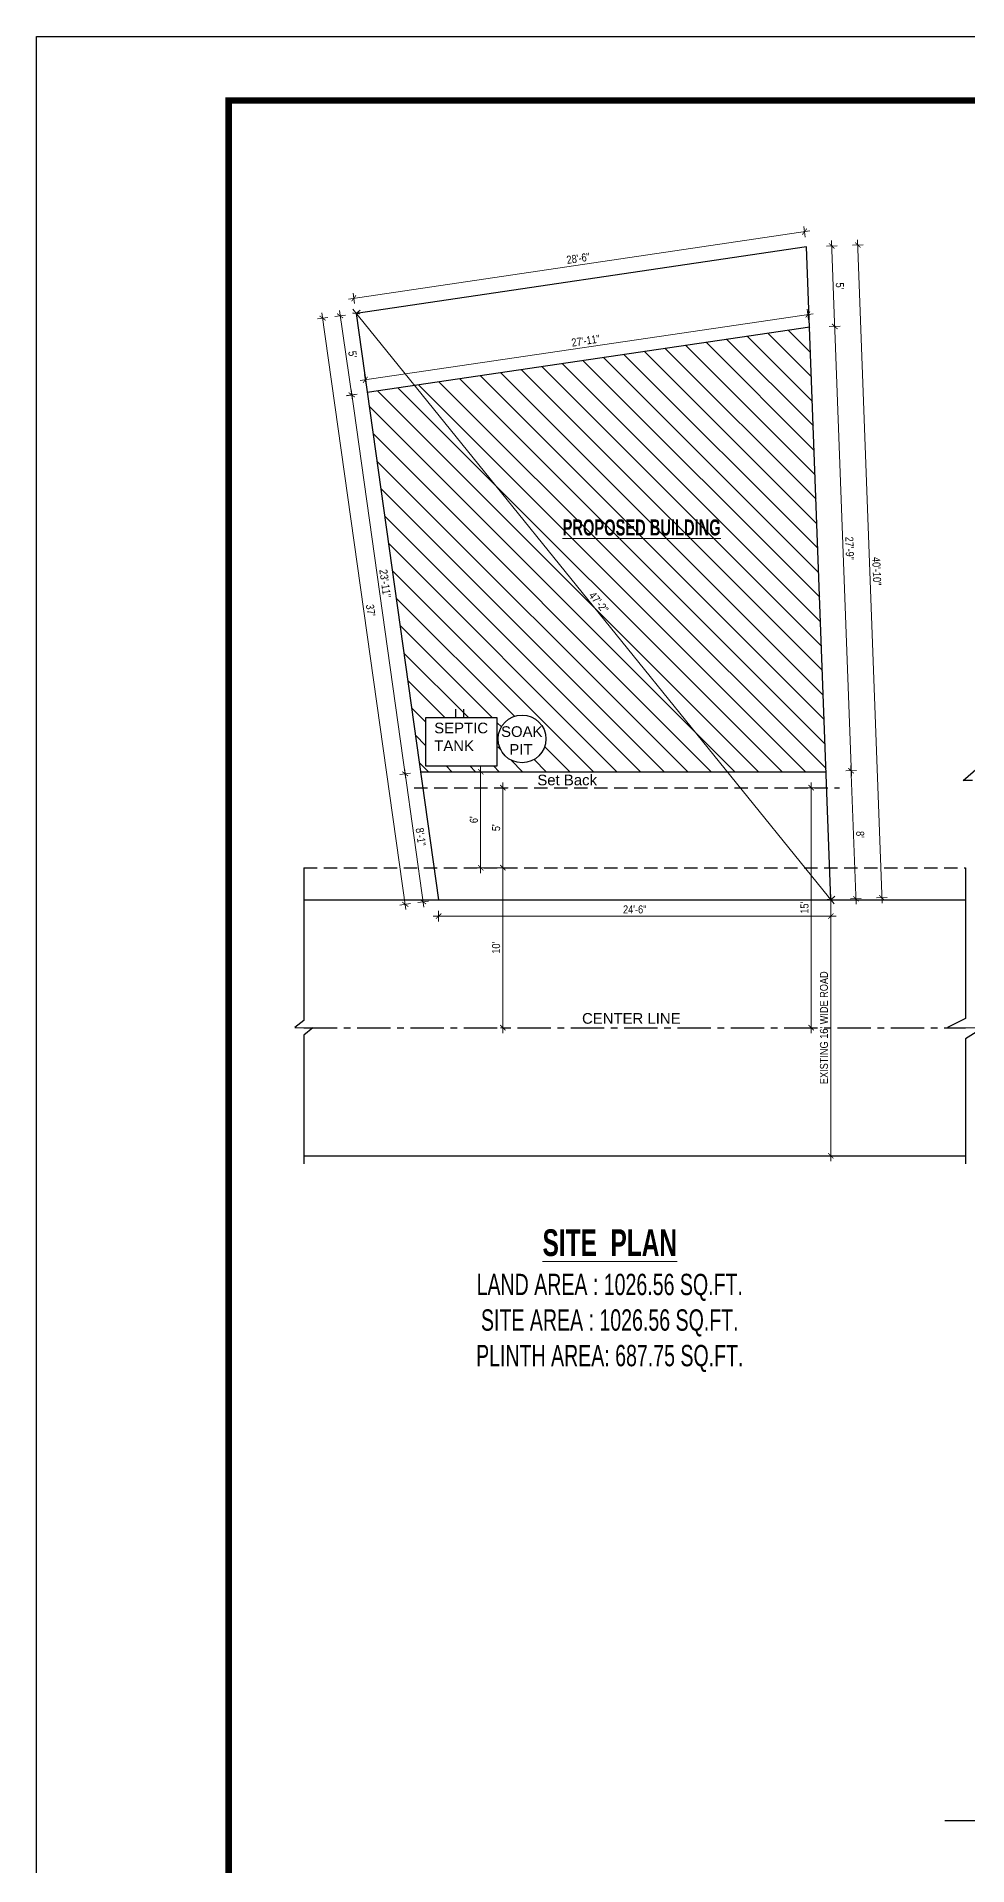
# Model space of a CAD drawing. Header units: inches. Extents: x -9985691 to 3643, y -3270716 to 4788.
# Drawn here: x -4973920 to -4973222, y -3262943 to -3261572 of the extents above; entities that cross this region are included whole.
import ezdxf

# ---------------------------------------------------------------- set-up
doc = ezdxf.new("R2010")
doc.units = ezdxf.units.IN
doc.header["$LTSCALE"] = 2
doc.header["$MEASUREMENT"] = 0
doc.header["$PDMODE"] = 34
doc.linetypes.add('CENTER', pattern=[2, 1.25, -0.25, 0.25, -0.25])
doc.linetypes.add('HIDDEN', pattern=[0.375, 0.25, -0.125])
doc.layers.get('0').update_dxf_attribs({"linetype": 'CONTINUOUS'})
doc.layers.get('DEFPOINTS').update_dxf_attribs({"color": 141, "linetype": 'CONTINUOUS'})
doc.layers.add('A-Hatch', color=7, linetype='CONTINUOUS')
doc.layers.add('furniture', color=31, linetype='CONTINUOUS')
for name, color, linetype, lineweight in [('DIM 1-100', 4, 'CONTINUOUS', 13), ('TEXT', 181, 'CONTINUOUS', 25), ('Text-100.w', 254, 'CONTINUOUS', 9), ('TEXTLAYER', 7, 'CONTINUOUS', 18), ('Toilet', 7, 'CONTINUOUS', 25)]:
    doc.layers.add(name, color=color, linetype=linetype, lineweight=lineweight)
doc.styles.add('Arial', font='arial.ttf', dxfattribs={"width": 0.8, "height": 12})
doc.styles.get("Standard").update_dxf_attribs({"font": 'ARIALN.TTF'})
doc.dimstyles.new('1 by 96', dxfattribs={"dimtxt": 6, "dimasz": 4, "dimexe": 4, "dimexo": 4, "dimgap": 2, "dimtad": 1, "dimdec": 0, "dimzin": 0, "dimdsep": 46, "dimlunit": 4, "dimtxsty": 'Standard', "dimblk": 'ARCHTICK', "dimcen": 0, "dimdle": 4, "dimadec": 0, "dimazin": 0, "dimtfac": 1, "dimtdec": 0, "dimtix": 1, "dimtofl": 0, "dimtmove": 1, "dimatfit": 3, "dimldrblk": 'ARCHTICK', "dimfxl": 4, "dimfxlon": 1, "dimtolj": 1, "dimtzin": 0, "dimlwd": -1, "dimlwe": -1, "dimarcsym": 0})

# ---------------------------------------------------------------- blocks, each defined once
blk = doc.blocks.new('_ArchTick')
at = {"color": 0, "linetype": 'ByBlock', "const_width": 0.15}
blk.add_lwpolyline([(-0.5, -0.5), (0.5, 0.5)], dxfattribs=at)
blk = doc.blocks.new('*D418')
at = {"layer": 'DEFPOINTS', "color": 0, "ltscale": 0.5, "transparency": 16777216}
for p in [(-4973560.5, -3261761.7), (-4973692, -3261781.2), (-4973551.7, -3261821.1)]:
    blk.add_point(p, dxfattribs=at)
at = {"layer": 'DIM 1-100', "color": 0, "ltscale": 0.5, "transparency": 16777216}
for p, q in [((-4973688, -3261780.6), (-4973695.9, -3261781.7)), ((-4973682.6, -3261844.5), (-4973692.5, -3261777.2)), ((-4973679.2, -3261839.9), (-4973687.1, -3261841.1))]:
    blk.add_line(p, q, dxfattribs=at)
at = {"layer": 'DIM 1-100', "color": 0, "ltscale": 0.5, "transparency": 16777216, "xscale": 4, "yscale": 4, "zscale": 4}
for p, rotation in [((-4973692, -3261781.2), 98.40388065627104), ((-4973683.2, -3261840.5), 278.403880656271)]:
    blk.add_blockref('_ArchTick', p, dxfattribs=dict(at, rotation=rotation))
at = {"layer": 'DIM 1-100', "color": 0, "ltscale": 0.5, "transparency": 16777216, "insert": (-4973682.6, -3261810.1), "char_height": 6, "attachment_point": 5, "rotation": 278.4039}
blk.add_mtext("\\A1;5'", dxfattribs=at)
blk = doc.blocks.new('*D419')
at = {"layer": 'DEFPOINTS', "color": 0, "ltscale": 0.5, "transparency": 16777216}
for p in [(-4973575.6, -3262135.1), (-4973581.6, -3262195.1), (-4973569.9, -3262195.1)]:
    blk.add_point(p, dxfattribs=at)
at = {"layer": 'DIM 1-100', "color": 0, "ltscale": 0.5, "transparency": 16777216}
for p, q in [((-4973569.9, -3262131.1), (-4973569.9, -3262199.1)), ((-4973571.6, -3262135.1), (-4973565.9, -3262135.1)), ((-4973573.9, -3262195.1), (-4973565.9, -3262195.1))]:
    blk.add_line(p, q, dxfattribs=at)
at = {"layer": 'DIM 1-100', "color": 0, "ltscale": 0.5, "transparency": 16777216, "xscale": 4, "yscale": 4, "zscale": 4}
for p, rotation in [((-4973569.9, -3262135.1), 90), ((-4973569.9, -3262195.1), 270)]:
    blk.add_blockref('_ArchTick', p, dxfattribs=dict(at, rotation=rotation))
at = {"layer": 'DIM 1-100', "color": 0, "ltscale": 0.5, "transparency": 16777216, "insert": (-4973575, -3262165.1), "char_height": 6, "attachment_point": 5, "rotation": 90}
blk.add_mtext("\\A1;5'", dxfattribs=at)
blk = doc.blocks.new('*D420')
at = {"layer": 'DEFPOINTS', "color": 0, "ltscale": 0.5, "transparency": 16777216}
for p in [(-4973324.1, -3262219.1), (-4973324.1, -3262411.1), (-4973324.1, -3262411.1)]:
    blk.add_point(p, dxfattribs=at)
at = {"layer": 'DIM 1-100', "color": 0, "ltscale": 0.5, "transparency": 16777216}
for p, q in [((-4973324.1, -3262219.1), (-4973328.1, -3262219.1)), ((-4973324.1, -3262215.1), (-4973324.1, -3262415.1)), ((-4973324.1, -3262411.1), (-4973328.1, -3262411.1))]:
    blk.add_line(p, q, dxfattribs=at)
at = {"layer": 'DIM 1-100', "color": 0, "ltscale": 0.5, "transparency": 16777216, "xscale": 4, "yscale": 4, "zscale": 4}
for p, rotation in [((-4973324.1, -3262219.1), 90), ((-4973324.1, -3262411.1), 270)]:
    blk.add_blockref('_ArchTick', p, dxfattribs=dict(at, rotation=rotation))
at = {"layer": 'DIM 1-100', "color": 0, "ltscale": 0.5, "transparency": 16777216, "insert": (-4973329.2, -3262315.1), "char_height": 6, "attachment_point": 5, "rotation": 90}
blk.add_mtext("\\A1;EXISTING 16' WIDE ROAD", dxfattribs=at)
blk = doc.blocks.new('*D421')
at = {"layer": 'DEFPOINTS', "color": 0, "ltscale": 0.5, "transparency": 16777216}
for p in [(-4973680, -3261779.4), (-4973643.1, -3262222.6), (-4973618.1, -3262219.1)]:
    blk.add_point(p, dxfattribs=at)
at = {"layer": 'DIM 1-100', "color": 0, "ltscale": 0.5, "transparency": 16777216}
for p, q in [((-4973701.1, -3261782.4), (-4973709, -3261783.5)), ((-4973705.6, -3261779), (-4973642.6, -3262226.5)), ((-4973639.2, -3262222), (-4973647.1, -3262223.1))]:
    blk.add_line(p, q, dxfattribs=at)
at = {"layer": 'DIM 1-100', "color": 0, "ltscale": 0.5, "transparency": 16777216, "xscale": 4, "yscale": 4, "zscale": 4}
for p, rotation in [((-4973705.1, -3261782.9), 98.01894551891075), ((-4973643.1, -3262222.6), 278.0189455189108)]:
    blk.add_blockref('_ArchTick', p, dxfattribs=dict(at, rotation=rotation))
at = {"layer": 'DIM 1-100', "color": 0, "ltscale": 0.5, "transparency": 16777216, "insert": (-4973669.1, -3262002), "char_height": 6, "attachment_point": 5, "rotation": 278.0189}
blk.add_mtext("\\A1;37'", dxfattribs=at)
blk = doc.blocks.new('*D422')
at = {"layer": 'DEFPOINTS', "color": 0, "ltscale": 0.5, "transparency": 16777216}
for p in [(-4973342.2, -3261729.5), (-4973681.7, -3261768), (-4973680, -3261779.4)]:
    blk.add_point(p, dxfattribs=at)
at = {"layer": 'DIM 1-100', "color": 0, "ltscale": 0.5, "transparency": 16777216}
for p, q in [((-4973339.9, -3261717.5), (-4973685.7, -3261768.6)), ((-4973343.2, -3261722.1), (-4973344.4, -3261714.2)), ((-4973681.1, -3261772), (-4973682.3, -3261764.1))]:
    blk.add_line(p, q, dxfattribs=at)
at = {"layer": 'DIM 1-100', "color": 0, "ltscale": 0.5, "transparency": 16777216, "xscale": 4, "yscale": 4, "zscale": 4}
for p, rotation in [((-4973343.8, -3261718.1), 8.403880655819602), ((-4973681.7, -3261768), 188.4038806558196)]:
    blk.add_blockref('_ArchTick', p, dxfattribs=dict(at, rotation=rotation))
at = {"layer": 'DIM 1-100', "color": 0, "ltscale": 0.5, "transparency": 16777216, "insert": (-4973513.5, -3261738.1), "char_height": 6, "attachment_point": 5, "rotation": 8.4039}
blk.add_mtext('\\A1;28\'-6"', dxfattribs=at)
blk = doc.blocks.new('*D423')
at = {"layer": 'DEFPOINTS', "color": 0, "ltscale": 0.5, "transparency": 16777216}
for p in [(-4973618.1, -3262219.1), (-4973324.1, -3262219.1), (-4973324.1, -3262231.4)]:
    blk.add_point(p, dxfattribs=at)
at = {"layer": 'DIM 1-100', "color": 0, "ltscale": 0.5, "transparency": 16777216}
for p, q in [((-4973622.1, -3262231.4), (-4973320.1, -3262231.4)), ((-4973618.1, -3262227.4), (-4973618.1, -3262235.4)), ((-4973324.1, -3262227.4), (-4973324.1, -3262235.4))]:
    blk.add_line(p, q, dxfattribs=at)
at = {"layer": 'DIM 1-100', "color": 0, "ltscale": 0.5, "transparency": 16777216, "xscale": 4, "yscale": 4, "zscale": 4, "rotation": 180}
blk.add_blockref('_ArchTick', (-4973618.1, -3262231.4), dxfattribs=at)
at = {"layer": 'DIM 1-100', "color": 0, "ltscale": 0.5, "transparency": 16777216, "xscale": 4, "yscale": 4, "zscale": 4}
blk.add_blockref('_ArchTick', (-4973324.1, -3262231.4), dxfattribs=at)
at = {"layer": 'DIM 1-100', "color": 0, "ltscale": 0.5, "transparency": 16777216, "insert": (-4973471.1, -3262226.4), "char_height": 6, "attachment_point": 5}
blk.add_mtext('\\A1;24\'-6"', dxfattribs=at)
blk = doc.blocks.new('*D427')
at = {"layer": 'DEFPOINTS', "color": 0, "ltscale": 0.5, "transparency": 16777216}
for p in [(-4973342.2, -3261729.5), (-4973303.8, -3261728.1), (-4973324.1, -3262219.1)]:
    blk.add_point(p, dxfattribs=at)
at = {"layer": 'DIM 1-100', "color": 0, "ltscale": 0.5, "transparency": 16777216}
for p, q in [((-4973307.8, -3261728.2), (-4973299.8, -3261727.9)), ((-4973285.6, -3262221.6), (-4973304, -3261724.1)), ((-4973289.8, -3262217.8), (-4973281.8, -3262217.5))]:
    blk.add_line(p, q, dxfattribs=at)
at = {"layer": 'DIM 1-100', "color": 0, "ltscale": 0.5, "transparency": 16777216, "xscale": 4, "yscale": 4, "zscale": 4}
for p, rotation in [((-4973303.8, -3261728.1), 92.11435361988238), ((-4973285.8, -3262217.6), 272.1143536198824)]:
    blk.add_blockref('_ArchTick', p, dxfattribs=dict(at, rotation=rotation))
at = {"layer": 'DIM 1-100', "color": 0, "ltscale": 0.5, "transparency": 16777216, "insert": (-4973289.7, -3261972.7), "char_height": 6, "attachment_point": 5, "rotation": 272.1144}
blk.add_mtext('\\A1;40\'-10"', dxfattribs=at)
blk = doc.blocks.new('*D428')
at = {"layer": 'DEFPOINTS', "color": 0, "ltscale": 0.5, "transparency": 16777216}
for p in [(-4973339.9, -3261789.8), (-4973321.2, -3261789.1), (-4973327.6, -3262123.1)]:
    blk.add_point(p, dxfattribs=at)
at = {"layer": 'DIM 1-100', "color": 0, "ltscale": 0.5, "transparency": 16777216}
for p, q in [((-4973308.7, -3262126.4), (-4973321.3, -3261785.1)), ((-4973325.2, -3261789.3), (-4973317.2, -3261789)), ((-4973312.9, -3262122.5), (-4973304.9, -3262122.2))]:
    blk.add_line(p, q, dxfattribs=at)
at = {"layer": 'DIM 1-100', "color": 0, "ltscale": 0.5, "transparency": 16777216, "xscale": 4, "yscale": 4, "zscale": 4}
for p, rotation in [((-4973321.2, -3261789.1), 92.11435361988767), ((-4973308.9, -3262122.4), 272.1143536198877)]:
    blk.add_blockref('_ArchTick', p, dxfattribs=dict(at, rotation=rotation))
at = {"layer": 'DIM 1-100', "color": 0, "ltscale": 0.5, "transparency": 16777216, "insert": (-4973310, -3261955.5), "char_height": 6, "attachment_point": 5, "rotation": 272.1144}
blk.add_mtext('\\A1;27\'-9"', dxfattribs=at)
blk = doc.blocks.new('*D429')
at = {"layer": 'DEFPOINTS', "color": 0, "ltscale": 0.5, "transparency": 16777216}
for p in [(-4973671.6, -3261838.8), (-4973643.2, -3262124.7), (-4973631.6, -3262123.1)]:
    blk.add_point(p, dxfattribs=at)
at = {"layer": 'DIM 1-100', "color": 0, "ltscale": 0.5, "transparency": 16777216}
for p, q in [((-4973679.3, -3261839.9), (-4973687.2, -3261841)), ((-4973683.8, -3261836.5), (-4973642.7, -3262128.7)), ((-4973639.3, -3262124.1), (-4973647.2, -3262125.2))]:
    blk.add_line(p, q, dxfattribs=at)
at = {"layer": 'DIM 1-100', "color": 0, "ltscale": 0.5, "transparency": 16777216, "xscale": 4, "yscale": 4, "zscale": 4}
for p, rotation in [((-4973683.3, -3261840.4), 98.01894551889016), ((-4973643.2, -3262124.7), 278.0189455188902)]:
    blk.add_blockref('_ArchTick', p, dxfattribs=dict(at, rotation=rotation))
at = {"layer": 'DIM 1-100', "color": 0, "ltscale": 0.5, "transparency": 16777216, "insert": (-4973658.2, -3261981.9), "char_height": 6, "attachment_point": 5, "rotation": 278.0189}
blk.add_mtext('\\A1;23\'-11"', dxfattribs=at)
blk = doc.blocks.new('*D430')
at = {"layer": 'DEFPOINTS', "color": 0, "ltscale": 0.5, "transparency": 16777216}
for p in [(-4973631.6, -3262123.1), (-4973629.7, -3262220.7), (-4973618.1, -3262219.1)]:
    blk.add_point(p, dxfattribs=at)
at = {"layer": 'DIM 1-100', "color": 0, "ltscale": 0.5, "transparency": 16777216}
for p, q in [((-4973639.3, -3262124.1), (-4973647.2, -3262125.2)), ((-4973643.8, -3262120.7), (-4973629.2, -3262224.7)), ((-4973625.7, -3262220.1), (-4973633.7, -3262221.2))]:
    blk.add_line(p, q, dxfattribs=at)
at = {"layer": 'DIM 1-100', "color": 0, "ltscale": 0.5, "transparency": 16777216, "xscale": 4, "yscale": 4, "zscale": 4}
for p, rotation in [((-4973643.2, -3262124.7), 98.01894551880072), ((-4973629.7, -3262220.7), 278.0189455188007)]:
    blk.add_blockref('_ArchTick', p, dxfattribs=dict(at, rotation=rotation))
at = {"layer": 'DIM 1-100', "color": 0, "ltscale": 0.5, "transparency": 16777216, "insert": (-4973631.5, -3262172), "char_height": 6, "attachment_point": 5, "rotation": 278.0189}
blk.add_mtext('\\A1;8\'-1"', dxfattribs=at)
blk = doc.blocks.new('*D431')
at = {"layer": 'DEFPOINTS', "color": 0, "ltscale": 0.5, "transparency": 16777216}
for p in [(-4973327.6, -3262123.1), (-4973324.1, -3262219.1), (-4973305.3, -3262218.4)]:
    blk.add_point(p, dxfattribs=at)
at = {"layer": 'DIM 1-100', "color": 0, "ltscale": 0.5, "transparency": 16777216}
for p, q in [((-4973312.9, -3262122.5), (-4973304.9, -3262122.2)), ((-4973309, -3262118.4), (-4973305.2, -3262222.4)), ((-4973309.3, -3262218.5), (-4973301.3, -3262218.2))]:
    blk.add_line(p, q, dxfattribs=at)
at = {"layer": 'DIM 1-100', "color": 0, "ltscale": 0.5, "transparency": 16777216, "xscale": 4, "yscale": 4, "zscale": 4}
for p, rotation in [((-4973308.9, -3262122.4), 92.11435362001062), ((-4973305.3, -3262218.4), 272.1143536200106)]:
    blk.add_blockref('_ArchTick', p, dxfattribs=dict(at, rotation=rotation))
at = {"layer": 'DIM 1-100', "color": 0, "ltscale": 0.5, "transparency": 16777216, "insert": (-4973302.1, -3262170.2), "char_height": 6, "attachment_point": 5, "rotation": 272.1144}
blk.add_mtext("\\A1;8'", dxfattribs=at)
blk = doc.blocks.new('*D424')
at = {"layer": 'DEFPOINTS', "color": 0, "ltscale": 0.5, "transparency": 16777216}
for p in [(-4973342.2, -3261729.5), (-4973323.4, -3261728.8), (-4973339.9, -3261789.8)]:
    blk.add_point(p, dxfattribs=at)
at = {"layer": 'DIM 1-100', "color": 0, "ltscale": 0.5, "transparency": 16777216}
for p, q in [((-4973327.4, -3261728.9), (-4973319.4, -3261728.6)), ((-4973321, -3261793.1), (-4973323.6, -3261724.8)), ((-4973325.2, -3261789.3), (-4973317.2, -3261789))]:
    blk.add_line(p, q, dxfattribs=at)
at = {"layer": 'DIM 1-100', "color": 0, "ltscale": 0.5, "transparency": 16777216, "xscale": 4, "yscale": 4, "zscale": 4}
for p, rotation in [((-4973323.4, -3261728.8), 92.11435362001062), ((-4973321.2, -3261789.1), 272.1143536200106)]:
    blk.add_blockref('_ArchTick', p, dxfattribs=dict(at, rotation=rotation))
at = {"layer": 'DIM 1-100', "color": 0, "ltscale": 0.5, "transparency": 16777216, "insert": (-4973317.3, -3261758.8), "char_height": 6, "attachment_point": 5, "rotation": 272.1144}
blk.add_mtext("\\A1;5'", dxfattribs=at)
blk = doc.blocks.new('*D425')
at = {"layer": 'DEFPOINTS', "color": 0, "ltscale": 0.5, "transparency": 16777216}
for p in [(-4973339.9, -3261789.8), (-4973673.1, -3261829.2), (-4973671.6, -3261838.8)]:
    blk.add_point(p, dxfattribs=at)
at = {"layer": 'DIM 1-100', "color": 0, "ltscale": 0.5, "transparency": 16777216}
for p, q in [((-4973337.4, -3261779.6), (-4973677, -3261829.8)), ((-4973340.8, -3261784.2), (-4973341.9, -3261776.2)), ((-4973672.5, -3261833.2), (-4973673.6, -3261825.3))]:
    blk.add_line(p, q, dxfattribs=at)
at = {"layer": 'DIM 1-100', "color": 0, "ltscale": 0.5, "transparency": 16777216, "xscale": 4, "yscale": 4, "zscale": 4}
for p, rotation in [((-4973341.3, -3261780.2), 8.403880655919362), ((-4973673.1, -3261829.2), 188.4038806559193)]:
    blk.add_blockref('_ArchTick', p, dxfattribs=dict(at, rotation=rotation))
at = {"layer": 'DIM 1-100', "color": 0, "ltscale": 0.5, "transparency": 16777216, "insert": (-4973507.9, -3261799.8), "char_height": 6, "attachment_point": 5, "rotation": 8.4039}
blk.add_mtext('\\A1;27\'-11"', dxfattribs=at)
blk = doc.blocks.new('*D434')
at = {"layer": 'DEFPOINTS', "color": 0, "ltscale": 0.5, "transparency": 16777216}
for p in [(-4973680, -3261779.4), (-4973680, -3261779.4), (-4973324.1, -3262219.1)]:
    blk.add_point(p, dxfattribs=at)
at = {"layer": 'DIM 1-100', "color": 0, "ltscale": 0.5, "transparency": 16777216}
for p, q in [((-4973321.6, -3262222.2), (-4973682.5, -3261776.3)), ((-4973680, -3261779.4), (-4973676.9, -3261776.9)), ((-4973324.1, -3262219.1), (-4973321, -3262216.5))]:
    blk.add_line(p, q, dxfattribs=at)
at = {"layer": 'DIM 1-100', "color": 0, "ltscale": 0.5, "transparency": 16777216, "xscale": 4, "yscale": 4, "zscale": 4}
for p, rotation in [((-4973680, -3261779.4), 128.9929455860294), ((-4973324.1, -3262219.1), 308.9929455860294)]:
    blk.add_blockref('_ArchTick', p, dxfattribs=dict(at, rotation=rotation))
at = {"layer": 'DIM 1-100', "color": 0, "ltscale": 0.5, "transparency": 16777216, "insert": (-4973498.1, -3261996.1), "char_height": 6, "attachment_point": 5, "rotation": 308.9929}
blk.add_mtext('\\A1;47\'-2"', dxfattribs=at)
blk = doc.blocks.new('*D426')
at = {"layer": 'DEFPOINTS', "color": 0, "ltscale": 0.5, "transparency": 16777216}
for p in [(-4973471.2, -3262135.1), (-4973338.8, -3262135.1), (-4973471.2, -3262315.1)]:
    blk.add_point(p, dxfattribs=at)
at = {"layer": 'DIM 1-100', "color": 0, "ltscale": 0.5, "transparency": 16777216}
for p, q in [((-4973338.8, -3262319.1), (-4973338.8, -3262131.1)), ((-4973342.8, -3262135.1), (-4973334.8, -3262135.1)), ((-4973342.8, -3262315.1), (-4973334.8, -3262315.1))]:
    blk.add_line(p, q, dxfattribs=at)
at = {"layer": 'DIM 1-100', "color": 0, "ltscale": 0.5, "transparency": 16777216, "xscale": 4, "yscale": 4, "zscale": 4}
for p, rotation in [((-4973338.8, -3262135.1), 90), ((-4973338.8, -3262315.1), 270)]:
    blk.add_blockref('_ArchTick', p, dxfattribs=dict(at, rotation=rotation))
at = {"layer": 'DIM 1-100', "color": 0, "ltscale": 0.5, "transparency": 16777216, "insert": (-4973343.8, -3262225.1), "char_height": 6, "attachment_point": 5, "rotation": 90}
blk.add_mtext("\\A1;15'", dxfattribs=at)
blk = doc.blocks.new('*D432')
at = {"layer": 'DEFPOINTS', "color": 0, "ltscale": 0.5, "transparency": 16777216}
for p in [(-4973581.6, -3262195.1), (-4973575.6, -3262315.1), (-4973569.9, -3262315.1)]:
    blk.add_point(p, dxfattribs=at)
at = {"layer": 'DIM 1-100', "color": 0, "ltscale": 0.5, "transparency": 16777216}
for p, q in [((-4973573.9, -3262195.1), (-4973565.9, -3262195.1)), ((-4973569.9, -3262191.1), (-4973569.9, -3262319.1)), ((-4973571.6, -3262315.1), (-4973565.9, -3262315.1))]:
    blk.add_line(p, q, dxfattribs=at)
at = {"layer": 'DIM 1-100', "color": 0, "ltscale": 0.5, "transparency": 16777216, "xscale": 4, "yscale": 4, "zscale": 4}
for p, rotation in [((-4973569.9, -3262195.1), 90), ((-4973569.9, -3262315.1), 270)]:
    blk.add_blockref('_ArchTick', p, dxfattribs=dict(at, rotation=rotation))
at = {"layer": 'DIM 1-100', "color": 0, "ltscale": 0.5, "transparency": 16777216, "insert": (-4973575, -3262255.1), "char_height": 6, "attachment_point": 5, "rotation": 90}
blk.add_mtext("\\A1;10'", dxfattribs=at)
blk = doc.blocks.new('*D433')
at = {"layer": 'DEFPOINTS', "color": 0, "ltscale": 0.5, "transparency": 16777216}
for p in [(-4973621.5, -3262123.1), (-4973586.6, -3262123.1), (-4973621.5, -3262195.1)]:
    blk.add_point(p, dxfattribs=at)
at = {"layer": 'DIM 1-100', "color": 0, "ltscale": 0.5, "transparency": 16777216}
for p, q in [((-4973590.6, -3262123.1), (-4973582.6, -3262123.1)), ((-4973586.6, -3262199.1), (-4973586.6, -3262119.1)), ((-4973590.6, -3262195.1), (-4973582.6, -3262195.1))]:
    blk.add_line(p, q, dxfattribs=at)
at = {"layer": 'DIM 1-100', "color": 0, "ltscale": 0.5, "transparency": 16777216, "xscale": 4, "yscale": 4, "zscale": 4}
for p, rotation in [((-4973586.6, -3262123.1), 90), ((-4973586.6, -3262195.1), 270)]:
    blk.add_blockref('_ArchTick', p, dxfattribs=dict(at, rotation=rotation))
at = {"layer": 'DIM 1-100', "color": 0, "ltscale": 0.5, "transparency": 16777216, "insert": (-4973591.7, -3262159.1), "char_height": 6, "attachment_point": 5, "rotation": 90}
blk.add_mtext("\\A1;6'", dxfattribs=at)

msp = doc.modelspace()

# ---------------------------------------------------------------- hatches: boundary and pattern name
at = {"layer": 'A-Hatch'}
h = msp.add_hatch(dxfattribs=at)
h.set_pattern_fill('ANSI31', color=256, scale=100, angle=-90)
h.set_pattern_definition([(315, (36841.284, 400.019), (8.838834765, 8.838834765), [])])
h.paths.add_polyline_path([(-4973339.9, -3261789.8), (-4973671.6, -3261838.8), (-4973631.6, -3262123.1), (-4973327.6, -3262123.1)])
h.paths.add_polyline_path([(-4973537.7, -3262098.5, -1), (-4973573.5, -3262098.5), (-4973574.3, -3262118.8), (-4973627.9, -3262118.8), (-4973627.9, -3262082.8), (-4973574.3, -3262082.8), (-4973573.5, -3262098.5, -1)], flags=16)
h.paths.add_polyline_path([(-4973509.4, -3261992.1), (-4973496.5, -3262008.1), (-4973486.8, -3262000.2), (-4973499.7, -3261984.3)], flags=24)
h.paths.add_polyline_path([(-4973573.8, -3262114.8), (-4973538.8, -3262114.8), (-4973538.8, -3262085), (-4973573.8, -3262085)], flags=24)
h.paths.add_polyline_path([(-4973623.9, -3262112.1), (-4973579.5, -3262112.1), (-4973579.5, -3262082.3), (-4973623.9, -3262082.3)], flags=8)
h.paths.add_polyline_path([(-4973528.3, -3261952.6), (-4973403.7, -3261952.6), (-4973403.7, -3261927.4), (-4973528.3, -3261927.4)], flags=24)

# ---------------------------------------------------------------- linework, layer by layer
at = {"ltscale": 0.5}
for p, q in [((-4973342.2, -3261729.5), (-4973680, -3261779.4)), ((-4973324.1, -3262219.1), (-4973342.2, -3261729.5)), ((-4973680, -3261779.4), (-4973618.1, -3262219.1)), ((-4973339.9, -3261789.8), (-4973671.6, -3261838.8)), ((-4973631.6, -3262123.1), (-4973327.6, -3262123.1)), ((-4973719.1, -3262219.1), (-4973223.2, -3262219.1)), ((-4973618.1, -3262219.1), (-4973324.1, -3262219.1)), ((-4973719.1, -3262411.1), (-4973223.2, -3262411.1)), ((-4973208.5, -3262909.9), (-4973238.5, -3262909.9))]:
    msp.add_line(p, q, dxfattribs=at)
msp.add_lwpolyline([(-4973919.5, -3263816.8), (-4973919.5, -3261571.7), (-4970744.7, -3261571.7), (-4970744.7, -3263816.8)], close=True)
at = {"const_width": 4.8}
msp.add_lwpolyline([(-4970792.7, -3263768.8), (-4970792.7, -3261619.7), (-4973775.5, -3261619.7), (-4973775.5, -3263768.8)], close=True, dxfattribs=at)
at = {"linetype": 'Continuous', "ltscale": 0.5}
for points in [[(-4973719.1, -3262195.1), (-4973719.1, -3262309.6), (-4973726, -3262314.9), (-4973712.5, -3262315.2), (-4973719.1, -3262320.6), (-4973719.1, -3262417.1)], [(-4973223.2, -3262195.1), (-4973223.2, -3262308.1), (-4973236.6, -3262314.9), (-4973209.9, -3262315.2), (-4973223.2, -3262323.5), (-4973223.2, -3262417.1)]]:
    msp.add_lwpolyline(points, dxfattribs=at)
at = {"layer": 'furniture', "ltscale": 7}
for p, q in [((-4973605.1, -3262082.8), (-4973605.1, -3262076.1)), ((-4973599.1, -3262082.8), (-4973599.1, -3262076.1))]:
    msp.add_line(p, q, dxfattribs=at)
msp.add_lwpolyline([(-4973574.3, -3262118.8), (-4973574.3, -3262082.8), (-4973627.9, -3262082.8), (-4973627.9, -3262118.8)], close=True, dxfattribs=at)
msp.add_circle((-4973555.6, -3262098.5), 17.9, dxfattribs=at)
at = {"layer": 'TEXT'}
msp.add_lwpolyline([(-4973217.8, -3262129.7), (-4973224.9, -3262129.7), (-4973209.8, -3262116.7), (-4973194.6, -3262129.7)], dxfattribs=at)
at = {"layer": 'Toilet', "linetype": 'HIDDEN', "ltscale": 20}
for p, q in [((-4973636.4, -3262135.1), (-4973317.5, -3262135.1)), ((-4973719.1, -3262195.1), (-4973223.2, -3262195.1))]:
    msp.add_line(p, q, dxfattribs=at)
at = {"layer": 'Toilet', "linetype": 'CENTER', "ltscale": 10}
msp.add_line((-4973719.1, -3262315.1), (-4973223.2, -3262315.1), dxfattribs=at)

# ---------------------------------------------------------------- texts
at = {"layer": 'Text-100.w', "width": 569.102, "attachment_point": 2, "style": 'Arial'}
for s, insert, char_height in [('\\A1;{\\fArial Narrow|b1|i0|c0|p34;\\LPROPOSED BUILDING}', (-4973465.9, -3261933.9), 12), ('\\A1;{\\fArial Narrow|b1|i0|c0|p34;\\LSITE  PLAN\\P\\fArial Narrow|b0|i0|c0|p34;\\H0.8x;\\lLAND AREA : 1026.56 SQ.FT.\\PSITE AREA : 1026.56 SQ.FT.\\PPLINTH AREA: 687.75 SQ.FT.}', (-4973489.8, -3262466.3), 20)]:
    msp.add_mtext(s, dxfattribs=dict(at, insert=insert, char_height=char_height))
at = {"layer": 'TEXTLAYER', "ltscale": 5, "char_height": 8, "width": 90.522, "attachment_point": 1}
for s, insert in [('{\\fArial|b0|i0|c0|p34;SEPTIC \\PTANK}', (-4973621.4, -3262086.3)), ('{\\fArial|b0|i0|c0|p34;SOAK \\P  PIT}', (-4973571.3, -3262089)), ('{\\fArial|b0|i0|c0|p34;Set Back}', (-4973544.1, -3262125.3)), ('{\\fArial|b0|i0|c0|p34;CENTER LINE}', (-4973510.6, -3262304.1))]:
    msp.add_mtext(s, dxfattribs=dict(at, insert=insert))

# ---------------------------------------------------------------- dimensions: what is measured, and where the dimension line sits
at = {"layer": 'DIM 1-100', "ltscale": 0.5}
for p1, p2, distance, picture, middle in [((-4973342.1508, -3261729.4783), (-4973680.0143, -3261779.3931), -11.4876, '*D422', (-4973513.5015, -3261738.0624)), ((-4973324.1, -3262219.1), (-4973342.2, -3261729.5), -38.3, '*D427', (-4973289.7, -3261972.7)), ((-4973551.7, -3261821.1), (-4973560.5, -3261761.7), 132.9, '*D418', (-4973682.6, -3261810.1)), ((-4973680, -3261779.4), (-4973618.1, -3262219.1), -25.3, '*D421', (-4973669.1, -3262002)), ((-4973324.1, -3262219.1), (-4973680, -3261779.4), 0, '*D434', (-4973498.1, -3261996.1)), ((-4973339.9, -3261789.8), (-4973671.6, -3261838.8), -9.7, '*D425', (-4973507.9, -3261799.8)), ((-4973327.6204, -3262123.0507), (-4973339.9237, -3261789.8006), -18.7454, '*D428', (-4973309.9795, -3261955.5472)), ((-4973671.6, -3261838.8), (-4973631.6, -3262123.1), -11.7, '*D429', (-4973658.2, -3261981.9))]:
    dim = msp.add_aligned_dim(p1=p1, p2=p2, distance=distance, dimstyle='1 by 96', dxfattribs=at)
    dim.commit()
    dim.dimension.update_dxf_attribs({"geometry": picture, "text_midpoint": middle})
for base, p1, p2, angle, picture, middle in [((-4973323.4, -3261728.8), (-4973339.9, -3261789.8), (-4973342.2, -3261729.5), 272.1144, '*D424', (-4973317.3, -3261758.8)), ((-4973629.7, -3262220.7), (-4973631.6, -3262123.1), (-4973618.1, -3262219.1), 98.0189, '*D430', (-4973631.5, -3262172)), ((-4973586.6, -3262123.1), (-4973621.5, -3262195.1), (-4973621.5, -3262123.1), 90, '*D433', (-4973591.7, -3262159.1)), ((-4973569.9, -3262195.1), (-4973575.6, -3262135.1), (-4973581.6, -3262195.1), 90, '*D419', (-4973575, -3262165.1)), ((-4973338.8, -3262135.1), (-4973471.2, -3262315.1), (-4973471.2, -3262135.1), 90, '*D426', (-4973343.8, -3262225.1)), ((-4973305.3, -3262218.4), (-4973327.6, -3262123.1), (-4973324.1, -3262219.1), 272.1144, '*D431', (-4973302.1, -3262170.2)), ((-4973569.9, -3262315.1), (-4973581.6, -3262195.1), (-4973575.6, -3262315.1), 90, '*D432', (-4973575, -3262255.1))]:
    dim = msp.add_linear_dim(base=base, p1=p1, p2=p2, angle=angle, dimstyle='1 by 96', dxfattribs=at)
    dim.commit()
    dim.dimension.update_dxf_attribs({"geometry": picture, "text_midpoint": middle})
dim = msp.add_linear_dim(base=(-4973324.1, -3262231.4), p1=(-4973618.1, -3262219.1), p2=(-4973324.1, -3262219.1), dimstyle='1 by 96', dxfattribs=at)
dim.commit()
dim.dimension.update_dxf_attribs({"geometry": '*D423', "text_midpoint": (-4973471.1, -3262226.4)})
dim = msp.add_linear_dim(base=(-4973324.1, -3262411.1), p1=(-4973324.1, -3262219.1), p2=(-4973324.1, -3262411.1), angle=90, text='EXISTING <> WIDE ROAD', dimstyle='1 by 96', dxfattribs=at)
dim.commit()
dim.dimension.update_dxf_attribs({"geometry": '*D420', "text_midpoint": (-4973329.2, -3262315.1)})

doc.saveas('drawing.dxf')
